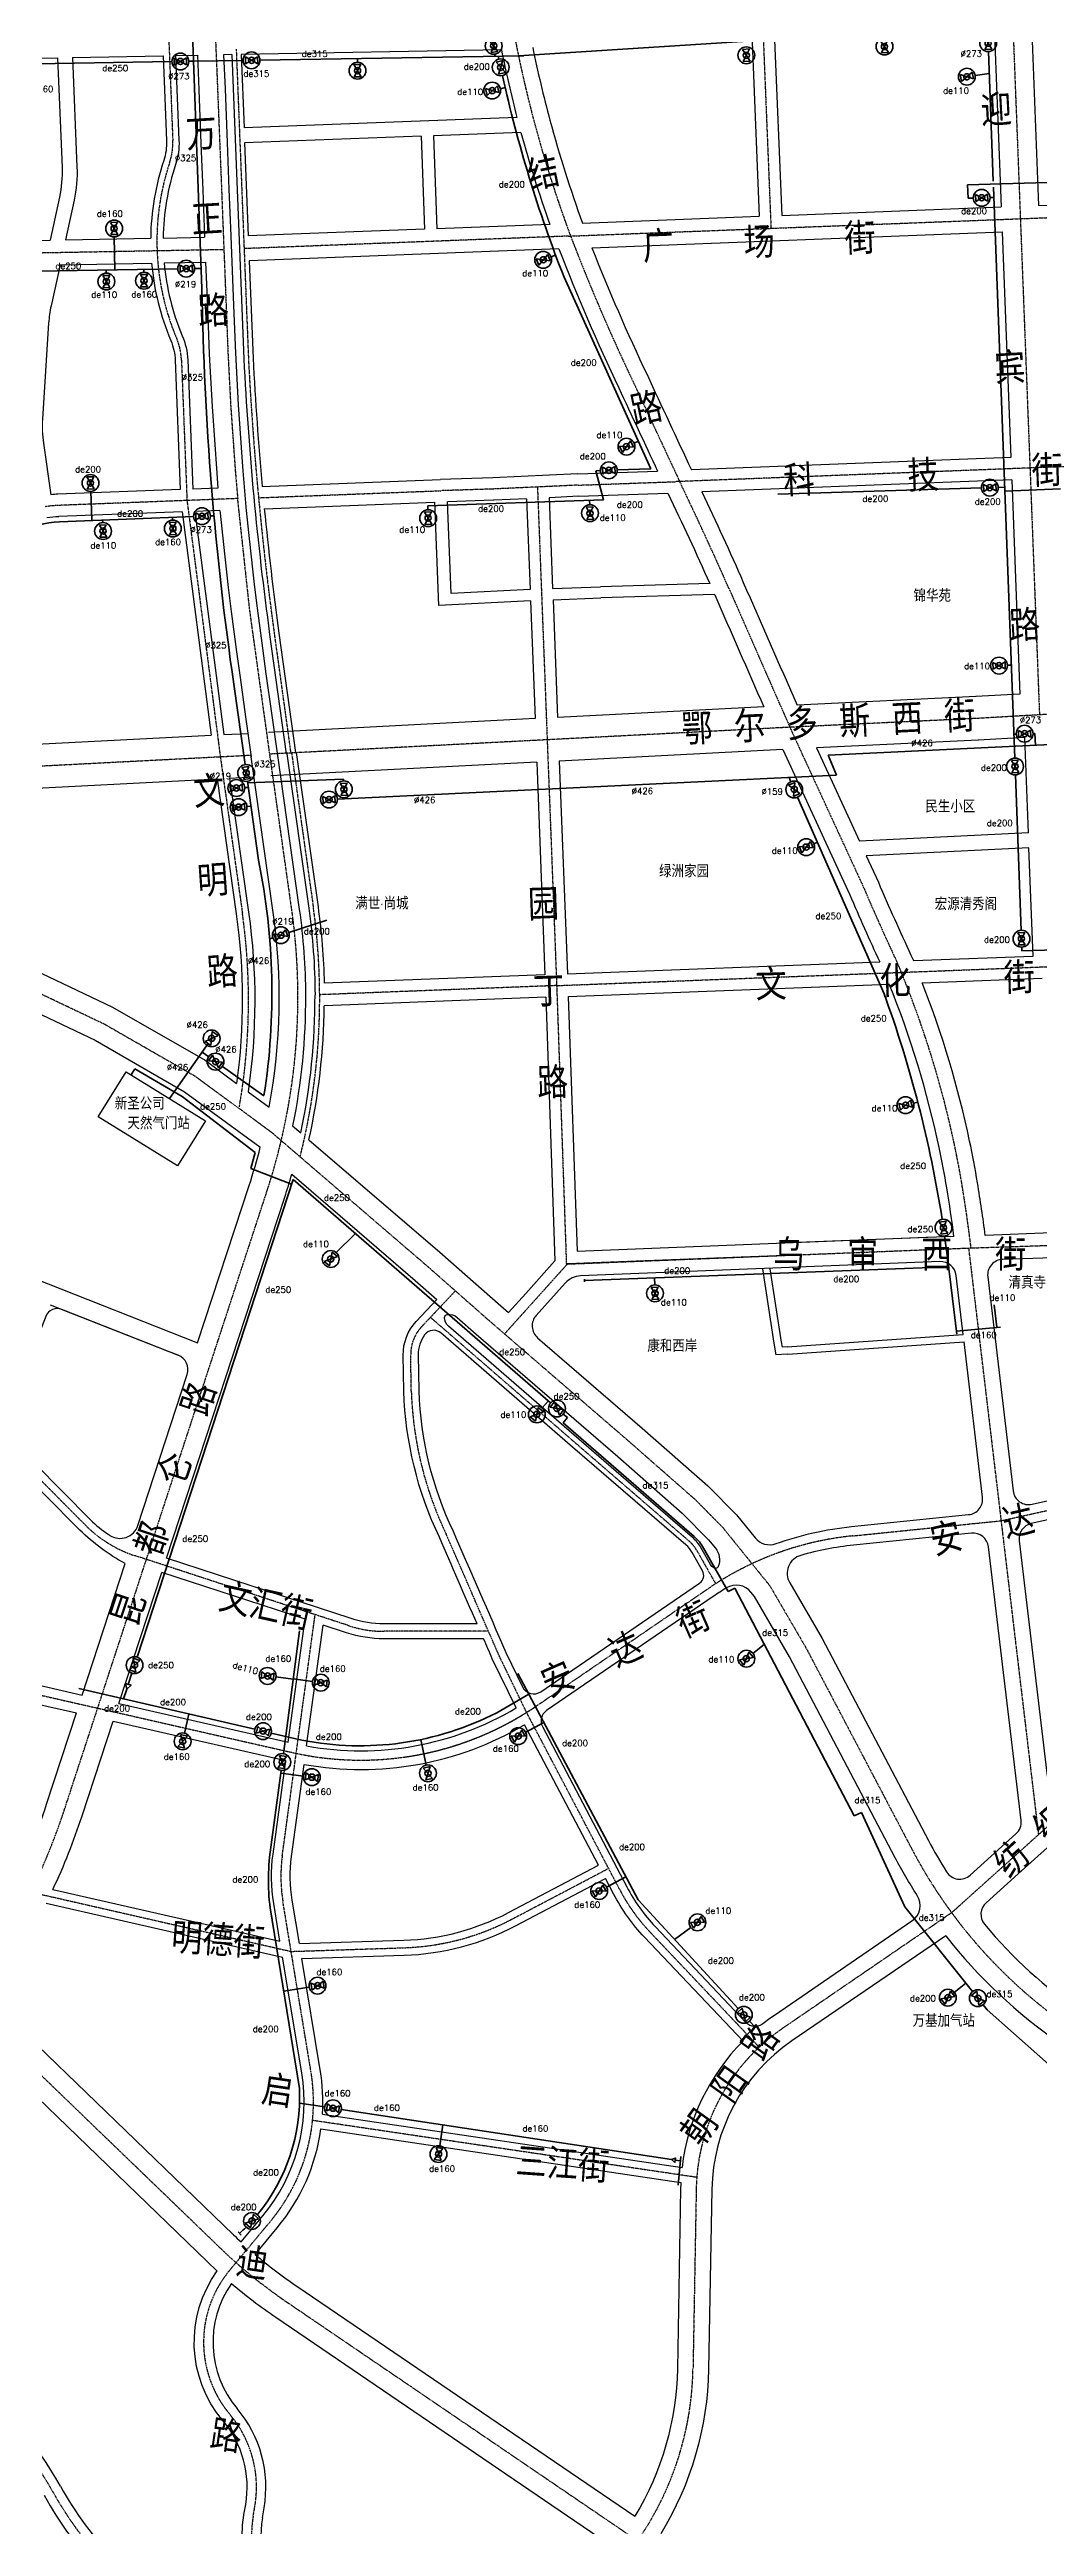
# Model space of a CAD drawing. Header units: millimetres. Extents: x 429861 to 37403537, y 4398138 to 8816131.
# Drawn here: x 435271 to 436857, y 4402187 to 4406158 of the extents above; entities that cross this region are included whole.
import ezdxf
from ezdxf.xclip import XClip

# ---------------------------------------------------------------- set-up
doc = ezdxf.new("R2010")
doc.units = ezdxf.units.MM
doc.header["$XCLIPFRAME"] = 0
doc.linetypes.add('CENTER', pattern=[2, 1.25, -0.25, 0.25, -0.25])
for name, color, linetype in [('0-dkx', 7, 'Continuous'), ('中心线', 55, 'CENTER'), ('路名', 21, 'Continuous'), ('路网', 253, 'Continuous')]:
    doc.layers.add(name, color=color, linetype=linetype)
for name, color, linetype, lineweight in [('燃气周边建筑', 211, 'Continuous', 30), ('燃气标注(管)', 111, 'Continuous', 30), ('燃气标注(阀)', 2, 'Continuous', 30), ('燃气管(PE)', 5, 'Continuous', 100), ('燃气管(钢)', 1, 'Continuous', 100), ('燃气阀门(PE)', 6, 'Continuous', 50), ('燃气阀门(钢)', 3, 'Continuous', 50)]:
    doc.layers.add(name, color=color, linetype=linetype, lineweight=lineweight)
doc.styles.add('HZ', font='rs.shx', dxfattribs={"width": 0.8, "bigfont": 'hztxt.shx'})

# ---------------------------------------------------------------- blocks, each defined once
blk = doc.blocks.new('阀门PE')
at = {"layer": '燃气阀门(PE)'}
for p, q in [((-4.9, -2.8), (-4.9, 2.8)), ((-4.9, -2.8), (4.9, 2.8)), ((-4.9, 2.8), (4.9, -2.8)), ((4.9, 2.8), (4.9, -2.8))]:
    blk.add_line(p, q, dxfattribs=at)
for radius in [6.74, 2.47]:
    blk.add_circle((0, 0), radius, dxfattribs=at)
blk = doc.blocks.new('阀门钢')
at = {"layer": '燃气阀门(钢)'}
for p, q in [((-4.9, -2.8), (-4.9, 2.8)), ((-4.9, -2.8), (4.9, 2.8)), ((-4.9, 2.8), (4.9, -2.8)), ((4.9, 2.8), (4.9, -2.8))]:
    blk.add_line(p, q, dxfattribs=at)
for radius in [6.74, 2.47]:
    blk.add_circle((0, 0), radius, dxfattribs=at)

msp = doc.modelspace()

# ---------------------------------------------------------------- linework, layer by layer
at = {"color": 5, "lineweight": 100}
for p, q in [((436776.6, 4406119.7), (436754.3, 4406116.5)), ((436153.5, 4405482.9), (436145.9, 4405482.7)), ((436145.9, 4405482.7), (436158.3, 4405436.1)), ((436234.5, 4405485.8), (436180.4, 4405483.9)), ((435760.8, 4404259.8), (435730, 4404229)), ((436272.4, 4403127.8), (436298.3, 4403147.1))]:
    msp.add_line(p, q, dxfattribs=at)
at = {"layer": '0-dkx', "ltscale": 50}
for points in [[(435461.3, 4404070.7), (435461.3, 4404070.7), (435290.3, 4404138.1, 0.414214), (435264.4, 4404126.9), (435197.7, 4403957.6, 0.297478), (435202.1, 4403936.2), (435336.2, 4403800.9, 0.049974), (435365.1, 4403777)], [(435365.1, 4403777, 0.003104), (435367.1, 4403775.7, 0.492976), (435412, 4403791.5), (435491.2, 4404033.6, 0.396986), (435476.7, 4404064.7), (435461.3, 4404070.7)], [(435391.6, 4403730.4, -0.065391), (435319.2, 4403784), (435204.8, 4403899.3, 0.541452), (435172, 4403892.6), (435090.4, 4403685.5)]]:
    msp.add_lwpolyline(points, format="xyb", dxfattribs=at)
at = {"layer": '中心线'}
for p, q in [((436812.8, 4406241.3), (436826.5, 4405886.7)), ((436412.9, 4406214.3), (436426.8, 4405871.3)), ((435461.5, 4406177.9), (435468, 4406012.2)), ((435536.3, 4406179.2), (435539.8, 4406094.4)), ((435569.7, 4406158.3), (435589.3, 4405662.3)), ((435539.8, 4406094.4), (435543.2, 4406008.2)), ((435543.2, 4406008.2), (435546.2, 4405933.5)), ((435546.2, 4405933.5), (435549.1, 4405858.9)), ((436102.5, 4405858.8), (436826.5, 4405886.7)), ((436826.5, 4405886.7), (437226.2, 4405902.1)), ((436826.5, 4405886.7), (436841.9, 4405487)), ((434971.5, 4405827), (435279.3, 4405832.6)), ((435279.3, 4405832.6), (435549.9, 4405837.5)), ((435549.1, 4405858.9), (435553.5, 4405747.2)), ((436102.5, 4405858.8), (435582.3, 4405838.7)), ((435553.5, 4405747.2), (435556.5, 4405670.8)), ((435481.9, 4405660.1), (435490.8, 4405434.9)), ((435556.5, 4405670.8), (435560.8, 4405587.6)), ((435560.8, 4405587.6), (435568.3, 4405481.3)), ((435568.3, 4405481.3), (435572.1, 4405438)), ((436841.9, 4405487), (436274.9, 4405465.1)), ((437463.7, 4405510.9), (436841.9, 4405487)), ((436841.9, 4405487), (436857.1, 4405091.7)), ((435490.8, 4405434.9), (435284.7, 4405427)), ((435572.1, 4405438), (435490.8, 4405434.9)), ((435490.8, 4405434.9), (435544.2, 4405024.2)), ((435591.3, 4405259.9), (435572.1, 4405438)), ((435605.5, 4405439.3), (435897.6, 4405450.6)), ((435981.7, 4405453.3), (435897.6, 4405450.6)), ((436117.8, 4405459.5), (435981.7, 4405453.3)), ((436052.5, 4405456.5), (436068.1, 4405051.2)), ((436117.8, 4405459.5), (436274.9, 4405465.1)), ((435623.5, 4405028.3), (435591.3, 4405259.9)), ((435630.7, 4405221.2), (435657.1, 4405030)), ((436757.3, 4405085.5), (436456.6, 4405071.3)), ((436964.4, 4405097.4), (436757.3, 4405085.5)), ((436456.6, 4405071.3), (435623.5, 4405028.3)), ((436068.1, 4405051.2), (436083.3, 4404657.2)), ((436461.9, 4405060.7), (436547.1, 4404875.7)), ((434568.7, 4404974), (435593.4, 4405026.7)), ((435544.2, 4405024.2), (435579.6, 4404773.5)), ((435544.2, 4405024.2), (435579.6, 4404773.5)), ((435658.8, 4404778.6), (435623.5, 4405028.3)), ((435658.4, 4405030.1, -2605), (435693.3, 4404782.5, -2605)), ((436547.1, 4404875.7), (436576, 4404813)), ((435175.1, 4404682.7), (435357.3, 4404596.1)), ((436635.6, 4404678.4), (436872.7, 4404687.6)), ((436083.3, 4404657.2), (435703.5, 4404642.5)), ((436083.3, 4404657.2), (436635.6, 4404678.4)), ((436083.3, 4404657.2), (436098.9, 4404209.1)), ((435357.3, 4404596.1), (435503.3, 4404512.3)), ((435503.3, 4404512.3), (435626.3, 4404422)), ((435626.3, 4404422), (435876.4, 4404207)), ((435294.2, 4403335.4), (435619, 4404327.5)), ((436733.2, 4404336.8), (436733.2, 4404336.8)), ((436747.5, 4404236.6), (437618.3, 4404265.1)), ((435876.4, 4404207), (435974, 4404121)), ((436098.9, 4404209.1), (436047.1, 4404151.5)), ((436443, 4404224), (436098.8, 4404210.8)), ((436100.5, 4404210.8), (436747.5, 4404236.6)), ((436743.5, 4404236.4), (436855.5, 4403295.8)), ((435866.9, 4404110.4), (435921, 4404167.7)), ((435881, 4404125.3), (436114.1, 4403923.3)), ((436047.1, 4404151.5), (436000.7, 4404099.9)), ((435974, 4404121), (436200.9, 4403924.9)), ((435850.3, 4404007.1), (435849.4, 4404065.1)), ((435327.7, 4403792.4), (435145, 4403976.7)), ((436200.9, 4403924.9), (436305.1, 4403833.4)), ((436114.1, 4403923.3), (436295.7, 4403766.5)), ((436795.6, 4403799.2), (437302.9, 4403912.1)), ((436305.1, 4403833.4), (436349.2, 4403788.8)), ((436349.2, 4403788.8), (436425, 4403694.9)), ((436557.5, 4403774.9), (436795.6, 4403799.2)), ((436795.6, 4403799.2), (436795.6, 4403799.2)), ((435425.8, 4403737.2), (435407.5, 4403743.1)), ((435750.4, 4403630.9), (435425.8, 4403737.2)), ((436307.5, 4403752.2), (436338.1, 4403698.3)), ((436051.7, 4403502.7), (436325.9, 4403690.2)), ((436051.7, 4403502.7), (436325.9, 4403690.2)), ((436425, 4403694.9), (436482.8, 4403595.7)), ((437304.1, 4403698.9), (436716.4, 4403170.8)), ((435643.6, 4403262.7), (435696.2, 4403648.6)), ((435974, 4403621.9), (435806.4, 4403621.9)), ((436035.2, 4403491.6), (435991, 4403583)), ((436482.8, 4403595.7), (436652.7, 4403272.6)), ((435248.3, 4403521.4), (435658.3, 4403427.9)), ((436185, 4403206.7), (436035.2, 4403491.6)), ((436011.7, 4403160.4), (436166.5, 4403241.8)), ((435240.5, 4403203.9), (435657.7, 4403108.7)), ((435689.5, 4402916.2), (435644.6, 4403188.2)), ((436716.4, 4403170.8), (436446.3, 4402986)), ((436407.9, 4402955.2), (436232.8, 4403139.9)), ((435657.7, 4403108.7), (435838.5, 4403114.6)), ((435131.9, 4403030.9), (435544.6, 4402632.7)), ((435692.1, 4402838.2), (436307.9, 4402746.9)), ((436307, 4402727.7), (436301.8, 4402439.3)), ((435559.1, 4402597.4), (435624, 4402675.4)), ((435649.9, 4402547.1), (437337.9, 4401398.3)), ((435596.9, 4402203.2), (435599.6, 4402219.3))]:
    msp.add_line(p, q, dxfattribs=at)
for centre, radius, start, end in [((437979.8, 4406557.1), 2000, 190.6266, 195.0466), ((437979.8, 4406557.1), 2000, 195.0466, 200.4326), ((435368.1, 4406008.2), 100, 341.6316, 2.2612), ((435842.6, 4405850.6), 400, 161.6316, 202.8909), ((439131.1, 4407018), 3239.9, 200.962, 205.444), ((435382, 4405656.2), 100, 2.2612, 22.8909), ((440807.7, 4405930.2), 5225.3, 182.9367, 187.7997), ((708727.7, 4532587.4), 300645.2, 204.979646, 205.013437), ((430929.5, 4402896.8), 5935.5, 23.81735, 25.64199), ((435292.4, 4405227.1), 200, 92.2066, 98.3289), ((731441.1, 4534719), 322217.4, 203.682672, 203.725843), ((437594.7, 4405582.2), 1247, 204.1841, 204.7196), ((439860.6, 4406211.8), 3570.1, 203.0672, 205.1344), ((434589.4, 4404633.6), 1000, 350.1791, 8.0442), ((434589.4, 4404633.6), 1000, 350.1791, 8.0442), ((434668.6, 4404638.6), 1000, 341.8724, 8.0442), ((434657, 4404637.1, -2605), 1046.5, 0.2991, 7.9861), ((436441.6, 4404607.7), 206.5, 20.0374, 25.1344), ((434657, 4404637.1), 1046.5, 345.9748, 0.2991), ((436804.9, 4404740.2), 180.2, 200.0374, 200.0382), ((435155.5, 4404070.9), 1600, 11.9695, 22.3144), ((435155.5, 4404070.9), 1600, 9.5634, 11.9695), ((434496.7, 4403965.9), 2267, 6.8361, 9.4163), ((435913.9, 4404066.1), 64.5, 136.715, 180.9196), ((436424.9, 4404025.7), 574.9, 181.8564, 205.5547), ((435469.7, 4403933.2), 200, 224.7483, 251.8724), ((82990.4, 4250136.4), 384909.4, 23.494203, 23.525818), ((436260.1, 4403725.2), 54.5, 29.6174, 49.185), ((436608.2, 4403277.5), 500, 95.8164, 115.0666), ((436608.2, 4403277.5), 500, 115.0666, 124.3695), ((436608.2, 4403277.5), 500, 115.0666, 124.3695), ((435806.4, 4403801.9), 180, 251.8724, 270), ((435769.4, 4403915.4), 500, 257.1559, 304.3695), ((435769.4, 4403915.4), 500, 277.944, 304.3695), ((434343.8, 4403646.5), 1000, 315.2488, 341.8724), ((435891.3, 4403228.9), 250, 172.2393, 189.3698), ((437360.7, 4403645), 800, 207.7387, 235.4625), ((436450.5, 4403346.3), 300, 207.7387, 223.4754), ((435825.5, 4403514.4), 400, 271.854, 297.7387), ((436626.9, 4402721.9), 320, 124.3695, 178.9662), ((435393.5, 4402867.4), 300, 320.2123, 9.3698), ((436100.1, 4403208.4), 800, 226.0239, 235.7601), ((435697.4, 4402482.2), 180, 140.2123, 220.1336), ((434797.1, 4401979.5), 546, 28.9797, 53.1113), ((435801.9, 4402448.3), 500, 322.0027, 358.9662), ((435421.8, 4402249.9), 180.4, 350.2522, 40.1336), ((435782.1, 4402525), 579.9, 208.9796, 238.7977), ((435774.3, 4402172.6), 180, 170.2217, 197.2803)]:
    msp.add_arc(centre, radius, start, end, dxfattribs=at)
at = {"layer": '燃气周边建筑'}
msp.add_lwpolyline([(435393.2, 4404519.1), (435520.3, 4404440.6), (435475.5, 4404368), (435348.3, 4404446.5)], close=True, dxfattribs=at)
at = {"layer": '燃气管(PE)'}
for p, q in [((436022.2, 4406147.6), (436740.3, 4406193.7)), ((436775.3, 4406154.7), (436783, 4405946.7)), ((435117.8, 4406132.8), (435466.7, 4406138.5)), ((435501.4, 4406139.1), (435580.8, 4406140.4)), ((435607.8, 4406140.9), (436030.7, 4406147.8)), ((435764, 4406137.5), (435763.9, 4406143.4)), ((435993.2, 4406095.1), (436000.8, 4406096.8)), ((436741.7, 4405941.1), (436967.4, 4405947.6)), ((436742.7, 4405919.7), (436741.7, 4405941.1)), ((436751, 4405919.8), (436742.7, 4405919.7)), ((436777.9, 4405920.7), (436784, 4405920.9)), ((436783.4, 4405937.5), (436817.5, 4405022)), ((435374.2, 4405857.5), (435375.1, 4405804.6)), ((435008.3, 4405798.4), (435476.1, 4405806.4)), ((435361.3, 4405799.4), (435361.3, 4405804.4)), ((435421.6, 4405800.8), (435421.6, 4405805.4)), ((436074.3, 4405825.6), (436081.6, 4405828.3)), ((436095.2, 4405792.9), (436234.5, 4405485.8)), ((436207.5, 4405526.8), (436214.5, 4405530)), ((435336.6, 4405449.6), (435338.4, 4405402.9)), ((435876.6, 4405426.4), (436158.3, 4405436.1)), ((436136.4, 4405428), (436136, 4405435.3)), ((436437.8, 4405444.8), (436764, 4405455.1)), ((436790.9, 4405455.9), (436801.3, 4405456.2)), ((436891.1, 4405453.5), (436801.6, 4405449.7)), ((435286.5, 4405400.9), (435501.3, 4405409.2)), ((435355.8, 4405399.4), (435355.6, 4405403.6)), ((435467.7, 4405403.4), (435467.5, 4405407.9)), ((435876.8, 4405420), (435876.6, 4405426.4)), ((436805.8, 4405170.8), (436811.9, 4405171)), ((436819.8, 4405060.5), (436816.1, 4405060.3)), ((436469.5, 4404959.3), (436608.1, 4404644.2)), ((436818.5, 4404995.1), (436827.8, 4404745.7)), ((436495.5, 4404884.6), (436501.3, 4404887.1)), ((435654.1, 4404742.2), (435714.8, 4404762.3)), ((436828.9, 4404718.8), (436829.1, 4404712.7)), ((436829.1, 4404712.7), (436901.7, 4404715.1)), ((435401.5, 4404514.2), (435407, 4404523.7)), ((435407, 4404523.7), (435483, 4404479.3)), ((435483, 4404479.3), (435600.3, 4404389.5)), ((436655.5, 4404468.8), (436662.1, 4404470.5)), ((435600.3, 4404389.5), (435593.2, 4404363.7)), ((435593.2, 4404363.7), (435658.2, 4404338.6)), ((435411, 4403580.6), (435661.2, 4404346.3)), ((435661.2, 4404346.3), (436073.6, 4403988)), ((436127.9, 4404184.6), (436711.6, 4404206.3)), ((436128, 4404182.4), (436127.8, 4404186.7)), ((436240.6, 4404177.3), (436240, 4404188.7)), ((436712.9, 4404195.2), (436724.8, 4404098.4)), ((436788.9, 4404109.3), (436784.6, 4404145.1)), ((436724.2, 4404103.3), (436794.5, 4404109.8)), ((436060.2, 4403980), (436069.6, 4403991.1)), ((436093.5, 4403956.2), (436100.7, 4403964.5)), ((436093.9, 4403970.3), (436100.7, 4403964.5)), ((436093.5, 4403956.2), (436303.9, 4403773.8)), ((436318.8, 4403755.4), (436358.2, 4403685.7)), ((436358.2, 4403685.7), (436369, 4403691.1)), ((436369, 4403691.1), (436559.9, 4403326)), ((435671.3, 4403622.7), (435645.3, 4403425.7)), ((436397.9, 4403586.5), (436416.1, 4403601)), ((435317.6, 4403530), (435599.6, 4403464.9)), ((435389.1, 4403513.6), (435394.2, 4403529.2)), ((435396.7, 4403536.9), (435402.6, 4403554.9)), ((435633.3, 4403548.7), (435661.1, 4403545)), ((435691.9, 4403541.4), (435661.1, 4403545.5)), ((436020.9, 4403554.3), (436213.9, 4403191.5)), ((435486.8, 4403458.6), (435493.9, 4403489.3)), ((435987.5, 4403491.5), (436038.6, 4403521.1)), ((435625.8, 4403458.8), (435674.8, 4403447.5)), ((435874.2, 4403407.5), (435865.7, 4403448.4)), ((436033.7, 4403460.3), (436062.7, 4403475.8)), ((435641.7, 4403399), (435623.3, 4403259.8)), ((435677.5, 4403389.9), (435641.2, 4403394.7)), ((436559.9, 4403326), (436571.9, 4403331.7)), ((436571.9, 4403331.7), (436641.5, 4403180)), ((436163.3, 4403211.9), (436194.3, 4403228.4)), ((435671.1, 4402888.8), (435624.1, 4403178.7)), ((436213.9, 4403191.5), (436374.2, 4403017)), ((436641.5, 4403180), (436750, 4403044.2)), ((435686.8, 4403051.6), (435645.8, 4403044.9)), ((436718, 4403040.8), (436739.2, 4403057.7)), ((436766.8, 4403023.2), (436773.5, 4403014.9)), ((436773.5, 4403014.9), (437022.9, 4402793.8)), ((436404.2, 4402990.3), (436377.5, 4402964.9)), ((436392.4, 4402997.1), (436401.3, 4402987.5)), ((435671.3, 4402865.4), (435711.4, 4402859.3)), ((435738.1, 4402855.3), (436267.4, 4402775)), ((435896.1, 4402797.2), (435901.1, 4402830.6)), ((436273.4, 4402774.1), (436281.5, 4402772.9)), ((436282.1, 4402779.7), (436278, 4402734)), ((435572.7, 4402659.3), (435577.7, 4402654))]:
    msp.add_line(p, q, dxfattribs=at)
for points in [[(435394.2, 4403529), (435401.2, 4403535.5), (435392.1, 4403538.3)], [(436267.4, 4402775), (436272.9, 4402770.5), (436273.9, 4402777.5)]]:
    msp.add_lwpolyline(points, close=True, dxfattribs=at)
for centre, radius, start, end in [((441327, 4406923.2), 5398.5, 188.2293, 188.2666), ((438066.5, 4406573.7), 2120, 191.6098, 191.7335), ((438077.5, 4406574.9), 2131, 192.4285, 201.5299), ((435294.6, 4405238.7), 162.4, 92.8698, 116.9449), ((434787.9, 4403982.8), 1936.6, 8.8984, 19.9692), ((434787.9, 4403982.8), 1936.6, 6.297, 8.1012), ((436255.9, 4403719.8), 72.3, 29.5637, 48.3993), ((435768, 4403918.8), 480.4, 258.8072, 297.1808), ((435953.2, 4403222.4), 332, 173.5271, 190.8645), ((435374.9, 4402875.3), 296.5, 320.4946, 2.6147), ((435374.9, 4402875.3), 296.5, 312.4933, 315.2867)]:
    msp.add_arc(centre, radius, start, end, dxfattribs=at)
at = {"layer": '燃气管(钢)'}
for p, q in [((435483.8, 4406626.4), (435514.6, 4405774.8)), ((435493.7, 4406139), (435501.4, 4406139.1)), ((435503, 4405806.8), (435513.5, 4405807)), ((435528.2, 4405410.3), (435534.1, 4405410.5)), ((435583.8, 4405011.5), (435565.8, 4405140.4)), ((436518.5, 4405026.4), (437388.9, 4405068.5)), ((436846.7, 4405061.4), (436849.9, 4405061.5)), ((436849.9, 4405061.5), (436850.8, 4405042.4)), ((436531.8, 4404994.5), (436518.5, 4405026.4)), ((435583.3, 4404974.6), (435589, 4404974.9)), ((435605.3, 4404858.5), (435587.6, 4404984.8)), ((435741.5, 4404988.2), (435587.9, 4404982.4)), ((435731.8, 4404956), (436531.8, 4404994.5)), ((435741.6, 4404985.3), (435741.5, 4404988.2)), ((435743.1, 4404956.6), (435743, 4404958.4)), ((436455.7, 4404990.8), (436458.7, 4404983.9)), ((435587, 4404944.3), (435593.2, 4404944.8)), ((435623.4, 4404732), (435628.5, 4404733.7)), ((435524.7, 4404564.4), (435462.7, 4404476.2)), ((435525.6, 4404543.1), (435514.9, 4404550.6)), ((435614.1, 4404480.7), (435547.6, 4404527.6))]:
    msp.add_line(p, q, dxfattribs=at)
for centre, radius, start, end in [((440523.3, 4405859.1), 5009.3, 180.9636, 188.249), ((434564.4, 4404645.3), 1062.6, 351.0899, 11.5751)]:
    msp.add_arc(centre, radius, start, end, dxfattribs=at)
at = {"layer": '路网', "ltscale": 2}
for p, q in [((435549.5, 4406149.5), (435551.8, 4406094.9)), ((435551.8, 4406094.9), (435555.2, 4406008.7)), ((435555.2, 4406008.7), (435558.1, 4405934)), ((435558.1, 4405934), (435561.1, 4405859.4)), ((435561.1, 4405859.4), (435565.5, 4405747.7)), ((435565.5, 4405747.7), (435568.5, 4405671.3)), ((435568.5, 4405671.5), (435572.8, 4405588.2)), ((435572.8, 4405588.4), (435580.3, 4405482.1)), ((435580.3, 4405482.3), (435585.9, 4405418.5)), ((435585.9, 4405418.6), (435590.8, 4405368.7)), ((435894.7, 4405266.7), (435888.3, 4405432.2)), ((435914, 4405285.7), (435908.3, 4405432.9)), ((435590.8, 4405368.9), (435598.5, 4405300.1)), ((435598.5, 4405300.3), (435603.1, 4405262.3)), ((436041.5, 4405274.3), (435894.7, 4405266.7)), ((436040.8, 4405292.3), (435914, 4405285.7)), ((435603.1, 4405262.4), (435611.7, 4405198)), ((435611.6, 4405198.1), (435617.4, 4405157.2)), ((435617.4, 4405157.2), (435626.3, 4405094)), ((435626.3, 4405094), (435635.4, 4405029.9)), ((435623.5, 4405028.3), (435623.5, 4405028.3)), ((436116.1, 4404231.5), (436689, 4404254.3)), ((436413, 4404202.9), (436431.4, 4404083.9)), ((436425, 4404203.3), (436443.3, 4404085.7)), ((436452.8, 4404078.1), (436734.8, 4404097.9)), ((436453.6, 4404066.1), (436736.2, 4404086))]:
    msp.add_line(p, q, dxfattribs=at)
at = {"layer": '路网', "ltscale": 0.2}
for p, q in [((435480.1, 4405452.5), (435284, 4405445)), ((435480.1, 4405452.5), (435284, 4405445)), ((435483.1, 4405416.6), (435285.4, 4405409)), ((435184.1, 4405040.7), (435529.6, 4405058.5)), ((435549.7, 4405059.5), (435588.6, 4405061.5)), ((434714.5, 4404946.4), (435539.1, 4404988.9)), ((435559.1, 4404989.9), (435598.4, 4404991.9))]:
    msp.add_line(p, q, dxfattribs=at)
at = {"layer": '路网', "ltscale": 50}
for p, q in [((435134.7, 4402986.6), (435539.2, 4402596.2)), ((435599.9, 4402623), (435635.6, 4402665.8)), ((435633.1, 4402522.3), (436174.5, 4402153.8)), ((435611.7, 4402200.7), (435614.4, 4402216.8))]:
    msp.add_line(p, q, dxfattribs=at)
at = {"layer": '路网', "ltscale": 2}
for points in [[(436784.1, 4406209.3), (436795.8, 4405905.5)], [(436843.9, 4406213.4), (436855.7, 4405907.8)], [(435507.5, 4406148.7), (435509.8, 4406093.2), (435513.2, 4406007.1), (435516.2, 4405932.3), (435519.1, 4405857.7), (435519.1, 4405856.9)], [(435562.6, 4406149.7), (435549.5, 4406149.5)], [(435562.6, 4406149.7), (435581.8, 4405662)], [(435994.7, 4406157.5), (435577.6, 4406150)], [(435577.6, 4406150), (435582.2, 4406032.2)], [(436396.1, 4406183.2), (436408, 4405890.6)], [(436432, 4406185.5), (436444, 4405892)], [(436019.7, 4406048.8), (435582.2, 4406032.2)], [(435865.9, 4406019), (435583.1, 4406008.2)], [(435583.1, 4406008.2), (435589, 4405859)], [(435865.9, 4406019), (435871.5, 4405869.9)], [(436026, 4406025.1), (435885.9, 4406019.7)], [(435885.9, 4406019.7), (435891.4, 4405870.7)], [(436855.7, 4405907.8), (437205.5, 4405921.3)], [(435871.5, 4405869.9), (435589, 4405859)], [(436072.3, 4405877.6), (435891.4, 4405870.7)], [(436124.7, 4405879.7), (436408, 4405890.6)], [(436444, 4405892), (436795.8, 4405905.5)], [(436086.9, 4405838.2), (435590.6, 4405819)], [(436139.8, 4405840.2), (436797.3, 4405865.5)], [(436797.3, 4405865.5), (436811.2, 4405503.8)], [(435590.6, 4405819), (435596.8, 4405662.6)], [(436117, 4405477.5), (435980.9, 4405471.3)], [(436117.2, 4405477.5), (436245, 4405482.1)], [(436811.2, 4405503.8), (436299.3, 4405484.1)], [(435611.4, 4405457.6), (435896.9, 4405468.6)], [(435981.1, 4405471.3), (435897, 4405468.6)], [(435982.3, 4405435.3), (435908.3, 4405432.9)], [(436035.2, 4405437.7), (435982.5, 4405435.3)], [(436035.2, 4405437.7), (436040.8, 4405292.3)], [(436118.7, 4405441.6), (436071.2, 4405439.4)], [(436071.2, 4405439.4), (436076.8, 4405293.9)], [(436118.5, 4405441.6), (436261.7, 4405446.6)], [(436812.6, 4405467.8), (436316.1, 4405448.7)], [(436812.6, 4405467.8), (436825.8, 4405124.5)], [(435614.7, 4405421.7), (435888.3, 4405432.2)], [(436041.5, 4405274.3), (436048.8, 4405085.3)], [(436076.8, 4405293.9), (436153.5, 4405296.7)], [(436077.5, 4405275.9), (436154.2, 4405278.7)], [(436077.5, 4405275.9), (436084.7, 4405087.1)], [(436328.6, 4405301.7), (436153.6, 4405296.7)], [(436336.5, 4405284), (436154.1, 4405278.7)], [(435623.3, 4405220.1), (435649.7, 4405029)], [(435638.2, 4405222.2), (435664.6, 4405031)], [(436755.6, 4405120.5), (436468.8, 4405106.9)], [(436825.8, 4405124.5), (436755.3, 4405120.5)], [(436048.8, 4405085.3), (435621.7, 4405063.2)], [(436415.3, 4405104.2), (436084.7, 4405087.1)], [(436758.9, 4405050.6), (436499.8, 4405038.3)], [(436499.8, 4405038.3), (436568.6, 4404888.7)], [(436833.5, 4405054.8), (436759.3, 4405050.6)], [(436839.4, 4404902.2), (436833.5, 4405054.8)], [(436051.5, 4405015.3), (435625.3, 4404993.3)], [(436051.5, 4405015.3), (436064.6, 4404674.5)], [(436445.9, 4405035.7), (436087.4, 4405017.2)], [(436087.4, 4405017.2), (436100.6, 4404675.8)], [(436445.9, 4405035.7), (436524.4, 4404865.2)], [(436839.4, 4404902.2), (436568.6, 4404888.7)], [(436840.3, 4404878.2), (436579.5, 4404865.3)], [(436847, 4404704.6), (436840.3, 4404878.2)], [(436100.6, 4404675.8), (436601.1, 4404695.1)], [(436655.1, 4404697.2), (436847, 4404704.6)], [(436064.6, 4404674.5), (435710.7, 4404660.8)], [(436101.9, 4404639.9), (436616.3, 4404659.7)], [(436101.9, 4404639.9), (436116.1, 4404231.5)], [(436669.3, 4404661.7), (436861.4, 4404669.1)], [(436065.9, 4404638.5), (435710.9, 4404624.8)], [(436065.9, 4404638.5), (436080.6, 4404215.7)], [(436720.1, 4404254.7), (436442.2, 4404244)], [(436876.6, 4404260.7), (436770.2, 4404256.7)], [(436080.6, 4404215.7), (436033.7, 4404163.5)], [(436033.7, 4404163.5), (436006.1, 4404132.8)], [(436431.4, 4404083.7), (436434.7, 4404065.2)], [(436443.2, 4404085.8), (436444.7, 4404077.7)], [(436453.5, 4404066.1), (436434.7, 4404065.2)], [(436452.9, 4404078.1), (436444.7, 4404077.7)]]:
    msp.add_lwpolyline(points, dxfattribs=at)
at = {"layer": '路网', "ltscale": 0.2, "flags": 128}
for points in [[(435472.6, 4406148.1), (435507.5, 4406148.7)], [(435472.6, 4406148.1), (435478, 4406012.6)], [(435110.6, 4406141.6), (435283.5, 4406144.7)], [(435307.5, 4406145.1), (435452.6, 4406147.7)], [(435452.6, 4406147.7), (435458, 4406011.8)], [(435002.3, 4405847.6), (435271.3, 4405852.5)], [(435296, 4405852.9), (435432.6, 4405855.4)], [(435452.6, 4405855.7), (435519.1, 4405856.9)], [(435287.3, 4405812.7), (435434.1, 4405815.4)], [(435454.2, 4405815.8), (435520.7, 4405817)], [(435471.9, 4405659.7), (435480.1, 4405452.5)], [(435491.9, 4405660.5), (435500.1, 4405453.3)], [(435540.5, 4405454.8), (435500.1, 4405453.3)], [(435483.1, 4405416.6), (435529.6, 4405058.5)], [(435543.7, 4405418.9), (435503.2, 4405417.4)], [(435503.2, 4405417.4), (435549.7, 4405059.5)]]:
    msp.add_lwpolyline(points, dxfattribs=at)
at = {"layer": '路网', "ltscale": 2}
for points in [[(435994.7, 4406157.5, 0.013775), (436019.7, 4406048.8)], [(436044.9, 4406161.4, 0.015228), (436072.6, 4406044.4, 0.021883), (436124.7, 4405879.7, 0.021883)], [(436026, 4406025.1, 0.019081), (436072.3, 4405877.6, 0.019081)], [(436086.9, 4405838.2, 0.018583), (436182.9, 4405615.4, 0.000122), (436245, 4405482.1, 0.000122)], [(436139.8, 4405840.2, 0.01726), (436228.1, 4405636.7, 0.00014), (436299.3, 4405484.1, 0.000144)], [(435520.7, 4405817), (435523.5, 4405746.1, 0.00012), (435523.5, 4405746), (435526.6, 4405669.5), (435530.9, 4405585.7), (435538.4, 4405478.9), (435540.5, 4405454.8)], [(435581.8, 4405662.1, 0.021222), (435623.3, 4405220.1, 0.021222)], [(435596.8, 4405662.9, 0.009864), (435611.4, 4405457.6, 0.009864)], [(436261.7, 4405446.6, -0.006751), (436328.6, 4405301.7)], [(436316.1, 4405448.7, -0.006687), (436382.4, 4405303.7, 0.000167), (436468.8, 4405106.9)], [(435543.7, 4405418.9), (435544.1, 4405414.6), (435549.1, 4405364.4), (435556.8, 4405295.3), (435561.4, 4405257), (435570, 4405192.3), (435575.8, 4405151.3, 0.000053), (435575.8, 4405151.3), (435584.8, 4405088.1), (435593.8, 4405024.1), (435593.8, 4405024.1)], [(435614.7, 4405421.7, 0.009628), (435638.2, 4405222.1)], [(436336.5, 4405284, -0.000018), (436336.6, 4405283.6, 0.000152), (436415.3, 4405104.2)], [(435635.4, 4405029.9), (435670.8, 4404779.3, -0.033837), (435680.7, 4404641.2, -0.051347), (435660.1, 4404432.5, -0.051347)], [(435650.9, 4405029), (435685.9, 4404781.4, -0.033553), (435696, 4404642.5, -0.033553)], [(435665.8, 4405031.1), (435700.8, 4404783.5, -0.02922), (435710.7, 4404660.8, -0.02922)], [(436524.4, 4404865.2), (436553.1, 4404802.8, 0.008201), (436601.1, 4404695.1, 0.008201)], [(436579.5, 4404865.3), (436598.9, 4404823.1, 0.009045), (436651.2, 4404706, -0.010414), (436655.1, 4404697.2, -0.010414)], [(436696.2, 4404397.6, 0.043578), (436616.3, 4404659.7, 0.045169)], [(436745.1, 4404407.9, 0.040817), (436669.3, 4404661.7, 0.045169)], [(436757.9, 4404341, 0.010479), (436745.1, 4404407.9, 0.010479)], [(436720.1, 4404254.7, 0.008787), (436708.6, 4404332.7, 0.010489), (436696.2, 4404397.6, 0.010489)], [(436757.9, 4404341, -0.000983), (436757.9, 4404340.9), (436757.9, 4404340.9, -0.000977), (436757.9, 4404340.8, -0.000977)], [(436770.2, 4404256.7, 0.009276), (436757.9, 4404340.8, 0.008778)], [(436734.8, 4404097.9), (436723.6, 4404192.5, 0.391326), (436697.7, 4404214.6), (436121.7, 4404191.7, 0.202425), (436097, 4404180.1), (436050.4, 4404128.3, 0.419982), (436052.7, 4404092.6), (436220.6, 4403947.5), (436325.7, 4403855.3), (436371.6, 4403808.8), (436401.4, 4403771.9, 0.319087), (436434.9, 4403762.5)], [(436434.9, 4403762.5, -0.060492), (436556, 4403789.8), (436743.6, 4403809, 0.419202), (436765.9, 4403836.8), (436736.2, 4404086)], [(436474.5, 4403743.7, 0.489017), (436456.8, 4403699.8), (436509, 4403610.2), (436679.2, 4403286.6, 0.018833), (436708.1, 4403236.3, 0.465717), (436746, 4403231), (436819.5, 4403297, 0.243993), (436827.6, 4403318.6), (436775.4, 4403757.3, 0.409242), (436748, 4403779.3), (436559, 4403760, 0.044454), (436474.5, 4403743.7)], [(436769.1, 4403152.2, 0.068476), (436924.2, 4403010.7), (437025.5, 4402940.9, 0.245041), (437057.6, 4402937, -0.064006), (437078, 4402941.8, 0.307276), (437099.5, 4402959.8), (437147.8, 4403130.6), (437175.6, 4403228.8), (437255.1, 4403510.2, 0.028341), (437279.3, 4403619.1, 0.70829), (437262.8, 4403628.1), (436823.2, 4403233.1), (436771.6, 4403186.8, 0.403267), (436769.1, 4403152.2)]]:
    msp.add_lwpolyline(points, format="xyb", dxfattribs=at)
at = {"layer": '路网', "ltscale": 0.2, "flags": 128}
for points in [[(435283.5, 4406144.7), (435290.5, 4405968.7, -0.063519), (435286.3, 4405921.3), (435271.3, 4405852.5)], [(435307.5, 4406145.1), (435314.5, 4405969.6, -0.063519), (435309.8, 4405916.2), (435296, 4405852.9)], [(435458, 4406011.8, -0.090258), (435453.5, 4405979.9, 0.077423), (435432.6, 4405855.4, 0.077423)], [(435478, 4406012.6, -0.090258), (435472.5, 4405973.5, 0.077041), (435452.6, 4405855.7, 0.077041)], [(435287.3, 4405812.7), (435273, 4405747.1, 0.037421), (435269.1, 4405719.3), (435259.1, 4405566, 0.052578), (435260.7, 4405526.6), (435272.8, 4405444.2)], [(435434.1, 4405815.4, 0.078515), (435464.9, 4405691.2, -0.090258), (435471.9, 4405659.7)], [(435454.2, 4405815.8, 0.077636), (435483.3, 4405698.9, -0.090258), (435491.9, 4405660.5)], [(435539.1, 4404988.9), (435569.7, 4404772.1, -0.068983), (435570.4, 4404500.3, -0.068983)], [(435559.1, 4404989.9), (435589.5, 4404774.9, -0.07168), (435588.7, 4404486.8, -0.07168)]]:
    msp.add_lwpolyline(points, format="xyb", dxfattribs=at)
at = {"layer": '路网', "ltscale": 50}
for points in [[(435622.4, 4404462.1, 0.081028), (435629.1, 4404774.4), (435593.8, 4405024.1), (435593.4, 4405026.7)], [(435507.9, 4404084.6), (435590.5, 4404336.8, 0.016417), (435608.3, 4404398, 0.016417)], [(435458, 4403739.2), (435647.5, 4404318.1, 0.009259), (435658.7, 4404354.6, 0.009259)], [(435955.7, 4403633.9, 0.000098), (435895.3, 4403772.7, -0.103724), (435838.3, 4404006.8), (435837.4, 4404064.9, -0.195307), (435858.2, 4404118.6), (435891.4, 4404153.8)], [(436099.1, 4403553.3), (436312.5, 4403699.2, 0.390124), (436317.1, 4403719), (436300.5, 4403748.2, 0.085588), (436290.5, 4403760.4), (436108.9, 4403917.3), (435897.9, 4404100.2, 0.438002), (435871.6, 4404097.2, 0.163851), (435861.4, 4404065.3), (435862.3, 4404007.4, 0.103825), (435917.2, 4403782.7, -0.000138), (436001.9, 4403588), (436028.6, 4403532.9, 0.458658), (436057.8, 4403525.1), (436099.1, 4403553.3)], [(434823.7, 4403933.1, -0.019832), (434905.8, 4403798.8), (434942.4, 4403733.4, 0.21242), (435245, 4403506.7), (435313.6, 4403491.1)], [(435955.7, 4403633.9), (435806.4, 4403633.9, -0.079262), (435754.2, 4403642.3), (435458, 4403739.2)], [(436413.6, 4402993, -0.016671), (436432.2, 4403006.7), (436652.7, 4403157.5, 0.404936), (436661.1, 4403198.4, -0.020991), (436626.1, 4403258.7), (436456.5, 4403581.1), (436400.2, 4403677.8), (436394.6, 4403684.8, 0.376409), (436355.6, 4403691.5, 0.013038), (436334.4, 4403677.8), (436067, 4403494.9, 0.380709), (436060.6, 4403469.1), (436195.6, 4403212.3, 0.068773), (436241.5, 4403148.1), (436386.7, 4402995, 0.387445), (436413.6, 4402993)], [(435067.6, 4403627.8, 0.119875), (435251.6, 4403536), (435323, 4403519.7)], [(435966.2, 4403609.9), (435806.4, 4403609.9, -0.079262), (435746.7, 4403619.5), (435709, 4403631.8)], [(436018.2, 4403499.1), (435980.1, 4403578, 0.000023), (435966.2, 4403609.9)], [(435128.4, 4403076, 0.078246), (435265.7, 4403344.7), (435313.6, 4403491.1)], [(435682.6, 4403438.2, 0.181609), (436018.2, 4403499.1)], [(435275.9, 4403208.1, 0.030828), (435322.7, 4403326), (435372.4, 4403477.7)], [(435678.6, 4403408.5, 0.179877), (436031.8, 4403472.2)], [(435639.8, 4403125.1), (435629.8, 4403185.8, -0.074885), (435628.7, 4403264.7), (435649.1, 4403414.6)], [(435670.9, 4403121.2), (435659.4, 4403190.7, -0.074885), (435658.4, 4403260.7), (435678.6, 4403408.5)], [(435670.9, 4403121.2), (435838.1, 4403126.6, 0.113426), (436006.1, 4403171), (436150.3, 4403246.8)], [(435674.8, 4403097.3), (435838.8, 4403102.6, 0.113426), (436017.3, 4403149.7), (436161.5, 4403225.6)], [(436382.1, 4402965), (436224.1, 4403131.6, -0.068773), (436174.4, 4403201.1), (436161.5, 4403225.6)], [(436706.8, 4403133.9), (436460.4, 4402965.4, 0.242834), (436332, 4402727.2), (436326.8, 4402438.8, -0.133178), (436250.1, 4402174.9)], [(436706.8, 4403133.9, 0.076307), (436890.2, 4402961.3), (437007, 4402880.8)], [(435577.5, 4402642.9), (435612.5, 4402685, 0.217841), (435674.7, 4402913.8), (435644, 4403099.6)], [(435707.9, 4402848, 0.056357), (435704.3, 4402918.7), (435674.8, 4403097.3)], [(435171.9, 4403034), (435565.4, 4402654.3, 0.005389), (435577.5, 4402642.9, 0.005389)], [(436382.1, 4402965, 0.167536), (436284.3, 4402762.5)], [(436282.3, 4402738.5, 0.007546), (436282, 4402728.1), (436276.8, 4402439.7, -0.131839), (436208.7, 4402203.1, -0.131839)], [(435599.9, 4402623, 0.027354), (435666.8, 4402571.9), (436208.7, 4402203.1)], [(435619.7, 4401962.2, 0.108165), (435613.6, 4402032.5), (435588.1, 4402114.7, -0.118617), (435582.1, 4402205.7), (435584.9, 4402221.9, 0.221146), (435548.3, 4402356.5, -0.344368), (435539.4, 4402596.5)]]:
    msp.add_lwpolyline(points, format="xyb", dxfattribs=at)
for points in [[(434714.8, 4404937.1), (435188, 4404709.7), (435371.2, 4404622.7), (435519.7, 4404537.5), (435570.4, 4404500.3)], [(435084.3, 4404693), (435162.2, 4404655.6), (435343.4, 4404569.5), (435487, 4404487.1), (435607.7, 4404398.5), (435608.3, 4404398)], [(435588.7, 4404486.8), (435622.4, 4404462.1)], [(435660.1, 4404432.5), (435673.3, 4404421.2)], [(435686.3, 4404410.1), (435896.1, 4404229.6), (435993.7, 4404143.6), (436006.1, 4404132.8)], [(435658.7, 4404354.6), (435856.7, 4404184.4), (435891.4, 4404153.8)], [(434982.6, 4404291.7), (435507.9, 4404084.6)], [(435271.7, 4404145.5), (435476.7, 4404064.7)], [(435323, 4403519.7), (435391.6, 4403730.4)], [(435381.7, 4403506.3), (435450.5, 4403716.4)], [(435680, 4403641.3), (435450.5, 4403716.4)], [(435653.2, 4403444.4), (435680, 4403641.3)], [(435682.6, 4403438.2), (435709, 4403631.8)], [(435381.7, 4403506.3), (435653.2, 4403444.4)], [(435372.4, 4403477.7), (435649.1, 4403414.6)], [(436150.3, 4403246.8), (436031.8, 4403472.2)], [(435265.1, 4403185.9), (435644, 4403099.6)], [(435275.9, 4403208.1), (435639.8, 4403125.1)], [(435705.5, 4402824.1), (436282.3, 4402738.5)], [(435707.9, 4402848), (436284.3, 4402762.5)]]:
    msp.add_lwpolyline(points, dxfattribs=at)
at = {"layer": '路网', "ltscale": 2}
for points in [[(437080, 4403877.9), (437267, 4403919.5, 0.362275), (437286.6, 4403944.9), (437276.4, 4404209, 0.412549), (437250.6, 4404233.1), (437072, 4404227.2), (436798.2, 4404218.2, 0.439546), (436774.2, 4404190.3), (436815, 4403847.1, 0.443966), (436845.3, 4403825.6)], [(437130.3, 4403576.3), (437279.8, 4403710.6, 0.201412), (437291.3, 4403735.1, 0.020562), (437291.5, 4403816.1), (437289.7, 4403863.6, 0.468133), (437259.3, 4403887), (436998.3, 4403828.9), (436843.9, 4403794.6, 0.385074), (436824.6, 4403767.2), (436868.9, 4403394.4, 0.607726), (436910.5, 4403378.8)]]:
    msp.add_lwpolyline(points, format="xyb", close=True, dxfattribs=at)
at = {"layer": '路网', "ltscale": 50}
msp.add_lwpolyline([(436119.4, 4403929.4), (435909.8, 4404111, -0.224929), (435903.6, 4404125.1, -0.365605), (435907.9, 4404129.9, -0.219152), (435923.9, 4404125.1), (435954.3, 4404098.4), (436181.2, 4403902.3), (436284.6, 4403811.6), (436326.8, 4403768.8), (436337.7, 4403755.3, -0.26455), (436342.4, 4403726.1, -0.470007), (436335.2, 4403723.5, -0.128498), (436329.9, 4403728.9), (436314.4, 4403756.1, 0.085588), (436301, 4403772.5)], format="xyb", close=True, dxfattribs=at)
at = {"layer": '路网', "ltscale": 2}
for centre, radius, start, end in [((435565.5, 4405747.7), 12, 182.2556, 182.2831), ((435617.4, 4405157.2), 12, 188.032, 188.0442), ((434657, 4404637.1), 1039, 348.0078, 0.2991), ((434657, 4404637.1), 1054, 347.5623, 359.3333)]:
    msp.add_arc(centre, radius, start, end, dxfattribs=at)
at = {"layer": '路网', "ltscale": 0.2}
for radius, end in [(218, 95.1734), (182, 98.3289)]:
    msp.add_arc((435292.4, 4405227.1), radius, 92.2066, end, dxfattribs=at)
at = {"layer": '路网', "ltscale": 50}
for centre, radius, start, end in [((435393.5, 4402867.4), 315, 320.2123, 352.096), ((435697.4, 4402482.2), 165, 145.1441, 220.1336), ((436100.1, 4403208.4), 830, 229.5868, 235.7601), ((434797.1, 4401979.5), 561, 28.9797, 53.1113), ((435421.8, 4402249.9), 195.4, 350.251, 40.1336), ((435782.1, 4402525), 594.9, 208.9797, 238.7978), ((435782.1, 4402525), 564.9, 208.9797, 238.7978), ((435774.3, 4402172.6), 165, 170.2217, 197.2803)]:
    msp.add_arc(centre, radius, start, end, dxfattribs=at)

# ---------------------------------------------------------------- block references
at = {"layer": '燃气阀门(PE)'}
for p, xscale, yscale, zscale, rotation in [((435594.3, 4406140.6), 2.000000000006184, 2.000000000006184, 2.000000000006184, 0.937900109384261), ((435982.3, 4406163.9), 2.000000000263267, 2.000000000263267, 2.000000000263267, 278.0859440224816), ((436387.3, 4406148.7), 2.000000000420445, 2.000000000420445, 2.000000000420445, 93.67276138869181), ((436608.7, 4406162.7), 2.000000000420445, 2.000000000420445, 2.000000000420445, 93.67276138869181), ((435764.2, 4406124), 2.000000000057119, 2.000000000057119, 2.000000000057119, 90.93790009664376), ((435980, 4406092.1), 1.999999999952232, 1.999999999952232, 1.999999999952232, 12.96368809636074), ((435993.6, 4406129.4), 1.999999999878186, 1.999999999878186, 1.999999999878186, 281.7153183630461), ((436740.8, 4406114.3), 2.000000000173155, 1.999999999137188, 1.999999999997764, 191.9600242481157), ((436764.5, 4405920.2), 1.999999999997764, 1.999999999997764, 1.999999999997764, 2.137049687198697), ((435374, 4405871), 1.999999999965693, 1.999999999965693, 1.999999999965693, 270.9732919494788), ((436061.7, 4405820.8), 1.99999999997255, 1.99999999997255, 1.99999999997255, 20.50988242506304), ((435361.6, 4405786), 1.999999999973603, 1.999999999973603, 1.999999999973603, 90.97329196281716), ((435421.9, 4405787.3), 1.999999999973603, 1.999999999973603, 1.999999999973603, 90.97329196281716), ((436195.2, 4405521.2), 2.000000000083531, 2.000000000083531, 2.000000000083531, 24.39058464289565), ((435336.1, 4405463), 1.999999999562382, 1.999999999562382, 1.999999999562382, 272.2072375946681), ((436167, 4405483.3), 2.000000000008929, 2.000000000008928, 2.000000000008929, 1.801520132393104), ((436777.5, 4405455.5), 2.000000000008929, 2.000000000008929, 2.000000000008929, 1.801520132393104), ((435356.3, 4405385.9), 2.000000000009763, 2.000000000009763, 2.000000000009763, 92.207237580824), ((435468.2, 4405390), 2.000000000009763, 2.000000000009763, 2.000000000009763, 92.207237580824), ((435877.3, 4405406.6), 2.000000000074435, 2.000000000074435, 2.000000000074435, 92.20643043282419), ((436136.7, 4405414.5), 2.000000000068531, 2.00000000006853, 2.000000000068531, 91.88594707573874), ((435573.5, 4404943.3), 1.99999999999389, 1.99999999999389, 1.99999999999389, 4.335591550648315), ((436642.5, 4404465.4), 2.000000000110914, 2.000000000110914, 2.000000000110914, 14.58670694017069), ((436703.3, 4404269), 1.999999999604698, 1.999999999604698, 1.999999999604698, 278.4267664844766), ((435721.2, 4404218.8), 2.000000000103589, 2, 2.000000000103589, 229.7559714630418), ((436240.9, 4404163.8), 1.999999999945217, 1.999999999945217, 1.999999999945217, 92.13782994381037), ((436051.5, 4403969.7), 1.999999999925869, 1.999999999925869, 1.999999999925869, 49.7559714587327), ((436083.8, 4403979.2), 2.000000000103589, 2.000000000103589, 2.000000000103589, 139.7559714630419), ((435406.8, 4403567.7), 2.000000000007045, 2.000000000007045, 2.000000000007045, 71.90669750132383), ((436387.4, 4403578.1), 2.000000000194616, 2.000000000194632, 2.000000000194616, 38.63914940922188), ((435620, 4403550.4), -2.000000000099413, 2.000000000065684, 2.000000000066501, 172.5281939117037), ((435705.2, 4403539.6), 2.000000000066501, 2.000000000066501, 2.000000000066501, 172.4592594396399), ((435483.8, 4403445.5), 1.999999999956322, 1.999999999956322, 1.999999999956322, 76.99815976466418), ((435612.7, 4403461.9), 1.999999999969418, 1.999999999969418, 1.999999999969418, 346.9981597630394), ((436021.7, 4403453.9), 2.000000000050014, 2.000000000050014, 2.000000000050014, 28.00170815710152), ((435643.5, 4403412.3), 1.999999999774574, 1.999999999774574, 1.999999999774574, 262.4592594519895), ((435877, 4403394.3), 2.000000000327635, 2.000000000327635, 2.000000000327635, 101.7347285179771), ((435690.9, 4403388.1), 2.000000000066501, 2.000000000066501, 2.000000000066501, 172.4592594396399), ((436151.4, 4403205.6), 2.000000000050014, 2.000000000050014, 2.000000000050014, 28.00170815710152), ((436308.9, 4403155.3), 2.000000000050014, 2.000000000050015, 2.000000000050014, 28.00170815710152), ((435700.1, 4403053.8), 2.000000000054643, 2.000000000054643, 2.000000000054643, 189.2123140532352), ((436710.3, 4403034.6), 2.000000000194616, 2.000000000194616, 2.000000000194616, 38.63914940922188), ((436758.4, 4403033.7), 2.000000000158136, 2.000000000158136, 2.000000000158136, 308.6391494185968), ((436383.3, 4403007), 2.000000000137323, 2.000000000137323, 2.000000000137323, 312.5656927106111), ((435724.8, 4402857.3), 2.00000000001499, 2.00000000001499, 2.00000000001499, 351.375903453), ((435894, 4402783.8), 2.000000000243557, 2.000000000243557, 2.000000000243557, 81.37590343206737), ((435594.9, 4402676.5), 1.999999999915695, 1.999999999915695, 1.999999999915695, 48.36779017974961)]:
    msp.add_blockref('阀门PE', p, dxfattribs=dict(at, xscale=xscale, yscale=yscale, zscale=zscale, rotation=rotation))
ref = msp.add_blockref('阀门PE', (436792.3, 4405170.2), dxfattribs=dict(at, xscale=1.999999999994373, yscale=1.999999999994373, zscale=1.999999999994373, rotation=2.137049684594998))
XClip(ref).set_block_clipping_path([(-193.5307098549, -321.6578228846), (425.0593864541, -344.741043861), (440.6798251121, 73.8594912933), (-177.9102711969, 96.9427122697)])
ref = msp.add_blockref('阀门PE', (436818, 4405008.5), dxfattribs=dict(at, xscale=2.000000000190361, yscale=2.000000000190362, zscale=2.000000000190361, rotation=272.1370496785451))
XClip(ref).set_block_clipping_path([(240.3792417338, -203.3745408048), (263.4624626427, 415.2155554459), (-155.1380724725, 430.8359940582), (-178.2212933814, -187.7541021926)])
ref = msp.add_blockref('阀门PE', (436483.2, 4404879.2), dxfattribs=dict(at, xscale=2.000000000099092, yscale=2.000000000099092, zscale=2.000000000099092, rotation=23.73713809409509))
XClip(ref).set_block_clipping_path([(-98.2914305336, -156.8155003553), (468.3612104964, -405.9968132901), (636.9824534929, -22.5424059255), (70.3298124629, 226.6389070093)])
ref = msp.add_blockref('阀门PE', (436828.3, 4404732.3), dxfattribs=dict(at, xscale=2.000000000207725, yscale=2.000000000207725, zscale=2.000000000207725, rotation=272.137049691876))
XClip(ref).set_block_clipping_path([(102.155127537, -203.3745408441), (125.2383485893, 415.215555396), (-293.362186518, 430.8359941056), (-316.4454075703, -187.7541021346)])
at = {"layer": '燃气阀门(钢)'}
for p, xscale, yscale, zscale, rotation in [((435480.2, 4406138.8), 2.000000000006169, 2.000000000006169, 2.000000000006169, 0.9379001093582097), ((436774.8, 4406168.1), 2.000000000207725, 2.000000000207725, 2.000000000207725, 92.137049691876), ((435489.6, 4405806.6), 1.999999999996121, 1.999999999996121, 1.999999999996121, 0.973291951705139), ((435514.8, 4405409.7), 1.999999999997004, 1.999999999997004, 1.999999999997004, 2.20723759298878), ((435585.7, 4404998.1), 1.999999999757526, 1.999999999757526, 1.999999999757526, 277.9894652438476), ((435569.9, 4404973.9), 2.000000000008285, 2.000000000008285, 2.000000000008285, 2.990781064197072), ((435718.4, 4404955.4), 2.000000000002092, 2.000000000002092, 2.000000000002092, 2.750849668347135), ((435742.3, 4404971.9), 2.000000000428344, 2.000000000428344, 2.000000000428344, 272.9751358469182), ((435641.3, 4404738), 2.000000000108738, 2.000000000108738, 2.000000000108738, 18.37165905423163), ((435530.3, 4404572.5), 2.000000000241171, 2.000000000241171, 2.000000000241171, 234.9444896812196), ((435536.6, 4404535.3), 1.999999999804968, 1.999999999804968, 1.999999999804968, 144.8502500931865)]:
    msp.add_blockref('阀门钢', p, dxfattribs=dict(at, xscale=xscale, yscale=yscale, zscale=zscale, rotation=rotation))
ref = msp.add_blockref('阀门钢', (436833.3, 4405061), dxfattribs=dict(at, xscale=1.999999999987991, yscale=1.999999999987991, zscale=1.999999999987991, rotation=1.818008466285949))
XClip(ref).set_block_clipping_path([(-210.4786100853, -267.4716726243), (408.2304302813, -287.1100461157), (421.5197372101, 131.570978601), (-197.1893031565, 151.2093520924)])
ref = msp.add_blockref('阀门钢', (436464.1, 4404971.6), dxfattribs=dict(at, xscale=2.000000000169385, yscale=2.000000000169385, zscale=2.000000000169385, rotation=293.7371380986744))
XClip(ref).set_block_clipping_path([(202.9508248779, -108.1588001004), (452.132137849, 458.4938408898), (68.6777305112, 627.1150839108), (-180.5035824599, 60.4624429205)])

# ---------------------------------------------------------------- texts
at = {"layer": '燃气周边建筑', "style": 'HZ'}
for s, p in [('锦华苑', (436655.3, 4405272.4)), ('民生小区', (436674.2, 4404934.5)), ('绿洲家园', (436247.4, 4404830.8)), ('满世·尚城', (435760.6, 4404779.1)), ('宏源清秀阁', (436689.2, 4404778)), ('新圣公司', (435375.1, 4404458.2)), ('天然气门站', (435395.4, 4404426.6)), ('清真寺', (436807.6, 4404171.3)), ('康和西岸', (436228.7, 4404069.6)), ('万基加气站', (436653.7, 4402987.7))]:
    msp.add_text(s, height=20, dxfattribs=at).set_placement(p)
at = {"layer": '燃气标注(管)', "style": 'HZ'}
for s, p in [('de315', (435674.7, 4406146)), ('de250', (435355, 4406123.1)), ('%%C325', (435471.4, 4405979.1)), ('de200', (435990.6, 4405936.7)), ('de250', (435279.8, 4405805.8)), ('%%C325', (435482.2, 4405627.3)), ('de200', (436105.8, 4405651)), ('de200', (436179.7, 4405423.2)), ('de200', (436573.3, 4405432.6)), ('de200', (435378.9, 4405409)), ('de200', (435957.3, 4405416.8)), ('%%C325', (435519.9, 4405197.9)), ('%%C426', (436651.8, 4405041)), ('%%C426', (435854.6, 4404949.8)), ('%%C426', (436203.5, 4404964.1)), ('de200', (436772.7, 4404912.7)), ('de250', (436498, 4404763.8)), ('de200', (435678.1, 4404739.3)), ('%%C426', (435588.5, 4404692.2)), ('de250', (436570.6, 4404599.7)), ('%%C426', (435458.5, 4404521.4)), ('de250', (435511.7, 4404458.4, 2605)), ('de250', (436633.9, 4404363.2)), ('de250', (435710.3, 4404312, 2605)), ('de200', (436255.7, 4404195.2)), ('de250', (435616.3, 4404164.7, 2605)), ('de200', (436526.7, 4404181.8)), ('de110', (436776.8, 4404151.7)), ('de160', (436747, 4404092)), ('de250', (435991.2, 4404064.7, 2605)), ('de315', (436220.9, 4403850.9)), ('de250', (435483.2, 4403765.3, 2605)), ('de315', (436412.7, 4403614.7)), ('de160', (435616.3, 4403573.1, 2605)), ('de200', (435357.9, 4403493.3, 2605)), ('de200', (435447.7, 4403503.4, 2605)), ('de200', (435920.2, 4403488.5, 2605)), ('de200', (435697.3, 4403447.8, 2605)), ('de200', (436091.9, 4403437.7, 2605)), ('de315', (436560.7, 4403346.2)), ('de200', (436183.2, 4403271.3, 2605)), ('de200', (435563.5, 4403219.1, 2605)), ('de315', (436663.5, 4403158)), ('de200', (436325.7, 4403089, 2605)), ('de200', (435596.2, 4402979.3, 2605)), ('de160', (435790.4, 4402853, 2605)), ('de160', (436028.4, 4402819.8, 2605)), ('de200', (435596.6, 4402749.3, 2605))]:
    msp.add_text(s, height=10, dxfattribs=at).set_placement(p)
at = {"layer": '燃气标注(阀)', "style": 'HZ'}
for s, p in [('%%C273', (436730.7, 4406146.2)), ('%%C273', (435460.6, 4406110.2)), ('de315', (435581.2, 4406114.2)), ('de200', (435934.5, 4406125.5)), ('de160', (435235.1, 4406089.6)), ('de110', (435923.9, 4406085.1)), ('de110', (436702.6, 4406086.9)), ('de160', (435346.3, 4405889.7)), ('de200', (436731.5, 4405894)), ('de110', (436028.1, 4405794.3)), ('de110', (435337.3, 4405759.9)), ('de160', (435401.5, 4405760.3)), ('%%C219', (435471.4, 4405776.7)), ('de110', (436147.1, 4405534.9)), ('de200', (435311.5, 4405480)), ('de200', (436120.4, 4405500.9)), ('de200', (436753.3, 4405428.2)), ('de110', (436152.4, 4405402.2)), ('de110', (435335.9, 4405357.8)), ('de160', (435439.6, 4405363.4)), ('%%C273', (435496.3, 4405383.3)), ('de110', (435831, 4405383.2)), ('de110', (436736.3, 4405164.4)), ('%%C273', (436825.5, 4405077.9)), ('%%C219', (435527.2, 4404988.1)), ('%%C325', (435598.5, 4405007.3)), ('de200', (436763.2, 4405001.4)), ('%%C159', (436411.6, 4404963.3)), ('de110', (436428.1, 4404868.4)), ('%%C219', (435627.4, 4404755.1)), ('de200', (436768.2, 4404725.8)), ('%%C426', (435490.1, 4404589.4)), ('%%C426', (435536.1, 4404549.9)), ('de110', (436588, 4404455.6)), ('de110', (435676.7, 4404237.8)), ('de250', (436645.5, 4404261.7)), ('de110', (436250.3, 4404144.4)), ('de250', (436078.3, 4403993.6)), ('de110', (435993.2, 4403964.2)), ('de250', (435428.3, 4403562.7)), ('de160', (435703.6, 4403557)), ('de110', (436326.5, 4403572)), ('de200', (435585.2, 4403479.8)), ('de160', (435453.5, 4403415.8)), ('de200', (435582.6, 4403404.3)), ('de160', (435981, 4403429)), ('de160', (435680.5, 4403359.7)), ('de160', (435852.4, 4403366.6)), ('de160', (436111.5, 4403178.6)), ('de110', (436321.5, 4403168.9)), ('de160', (435698.2, 4403070.7)), ('de200', (436375.4, 4403030)), ('de200', (436649.5, 4403028.6)), ('de315', (436772.2, 4403035.5)), ('de160', (435711.3, 4402876.4)), ('de160', (435878.9, 4402755.3)), ('de200', (435560.8, 4402693.8))]:
    msp.add_text(s, height=10, dxfattribs=at).set_placement(p)
msp.add_text('de110', height=10, rotation=344.9875, dxfattribs=at).set_placement((435563.1, 4403563.4))
at = {"layer": '路名', "style": 'HZ'}
for s, rotation, p in [('迎', 3.2097, (436764.2, 4406034.4)), ('万', 3.4431, (435490.8, 4405995.4)), ('结', 11.9457, (436043, 4405929.5)), ('正', 3.4431, (435499.4, 4405858.8)), ('广   场   街', 2.2731, (436222.2, 4405816)), ('路', 3.4431, (435509.6, 4405711.9)), ('宾', 3.2097, (436786.3, 4405621)), ('路', 11.9457, (436207.9, 4405552.1)), ('科    技    街', 2.253, (436447.7, 4405440.8)), ('路', 3.2097, (436809.8, 4405207.8)), ('鄂 尔 多 斯 西 街', 2.7895, (436284.7, 4405041.9)), ('文', 4.0188, (435503, 4404941.4)), ('明', 4.0188, (435509, 4404798.7)), ('园', 2.0066, (436038, 4404761.3)), ('路', 4.0188, (435524.2, 4404652.1)), ('文    化    街', 1.5548, (436402.5, 4404632.9)), ('丁', 2.0066, (436046.4, 4404622.4)), ('路', 2.0066, (436052.7, 4404475.2)), ('昆  都  仑  路', 71.548, (435413.6, 4403625.7)), ('安  达  街', 13.1599, (436689.2, 4403740.5)), ('文汇街', 347.44, (435538.6, 4403654.2)), ('安  达  街', 23.688, (436072.5, 4403511.8)), ('纺 织 西 街', 41.8081, (436811.1, 4403221.2)), ('明德街', 355.9487, (435464, 4403106.5)), ('朝 阳 路', 54.4365, (436318.3, 4402791.3)), ('启', 351.5502, (435607.8, 4402863.7)), ('三江街', 355.9487, (436016.3, 4402747.6)), ('迪', 351.5502, (435567.2, 4402587.9)), ('路', 351.5502, (435525.2, 4402310.4))]:
    msp.add_text(s, height=50, rotation=rotation, dxfattribs=at).set_placement(p)
msp.add_text('乌  审  西  街', height=50, dxfattribs=at).set_placement((436430.4, 4404200.1))

doc.saveas('drawing.dxf')
